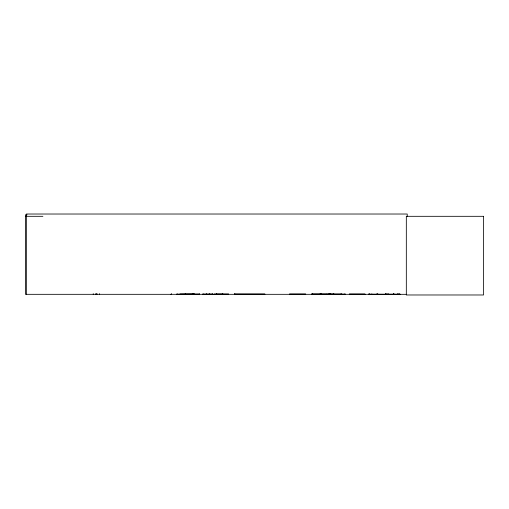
<?xml version="1.0" encoding="UTF-8"?>
<svg xmlns="http://www.w3.org/2000/svg" width="509" height="509" viewBox="0 0 509 509"><rect width="100%" height="100%" fill="white"/><g stroke="black" fill="none" stroke-linecap="round" stroke-linejoin="round"><path stroke-width="0.76" d="M385.854 294.247L399.832 294.247M368.898 294.247L385.758 294.323M176.947 294.247L199.337 294.164L176.604 294.323M312.208 294.247L320.059 294.247M329.826 294.247L333.605 294.247M27.041 214.836L25.45 214.836L25.45 294.323L406.424 294.323M25.45 216.312L42.909 216.312M179.925 294.005L194.673 294.017M213.939 294.017L228.687 294.017M235.387 294.017L264.884 294.005M289.475 294.005L305.712 294.017M311.387 294.005L326.135 294.017M326.422 294.017L341.164 294.005M349.289 294.005L365.048 294.017M170.884 294.297L171.45 294.247M213.952 294.285L228.675 294.285M234.884 294.247L264.871 294.285M289.487 294.285L305.699 294.285M311.4 294.285L341.151 294.285M345.56 294.323L341.259 294.221L345.096 294.247M349.301 294.285L365.036 294.285M368.567 294.297L399.928 294.323M222.885 294.247L216.751 294.247M329.113 294.247L321.262 294.247M371.761 293.954L372.073 294.323M369.439 293.954L369.744 294.323M407.219 216.401L407.219 214.022L26.347 214.022L26.347 294.323M399.8 293.668L399.8 294.323M398.808 293.668L398.808 294.323M397.453 293.668L397.453 294.323M393.826 293.668L393.826 294.323M393.75 293.668L393.75 294.323M388.233 293.668L388.233 294.323M387.005 293.668L387.005 294.323M385.886 293.668L385.886 294.323M385.676 293.668L385.676 294.323M377.729 293.668L377.729 294.323M376.959 293.668L376.959 294.323M369.006 293.668L369.006 294.323M344.943 293.668L344.943 294.323M341.157 293.668L341.157 294.323M333.789 294.017L333.764 293.668M329.978 293.668L329.991 294.323M328.992 293.668L328.992 294.323M321.141 293.668L321.141 294.323M320.18 293.668L320.18 294.323M312.329 293.668L312.329 294.323M234.795 293.668L234.795 294.323M234.719 293.668L234.719 294.323M222.745 293.668L222.745 294.323M216.611 293.668L216.611 294.323M212.66 293.668L212.66 294.323M209.345 293.668L209.345 294.323M206.527 293.668L206.527 294.323M202.976 293.668L202.976 294.323M199.407 293.668L199.407 294.323M193.751 293.668L193.751 294.323M193.045 293.668L193.045 294.323M185.537 293.668L185.537 294.323M185.276 293.668L185.276 294.323M177.062 293.668L177.062 294.323M171.616 293.668L171.539 294.323M99.471 293.668L99.471 294.323M97.022 293.668L97.022 294.323M96.36 293.668L96.398 294.323M95.737 293.668L95.737 294.323M93.236 293.668L93.236 294.323M212.59 294.164L203.066 294.221L212.59 294.164M483.55 216.312L406.322 216.312L406.322 294.978L483.55 294.978L483.55 216.312M330.646 294.323L330.646 293.668L330.57 294.323"/></g></svg>
